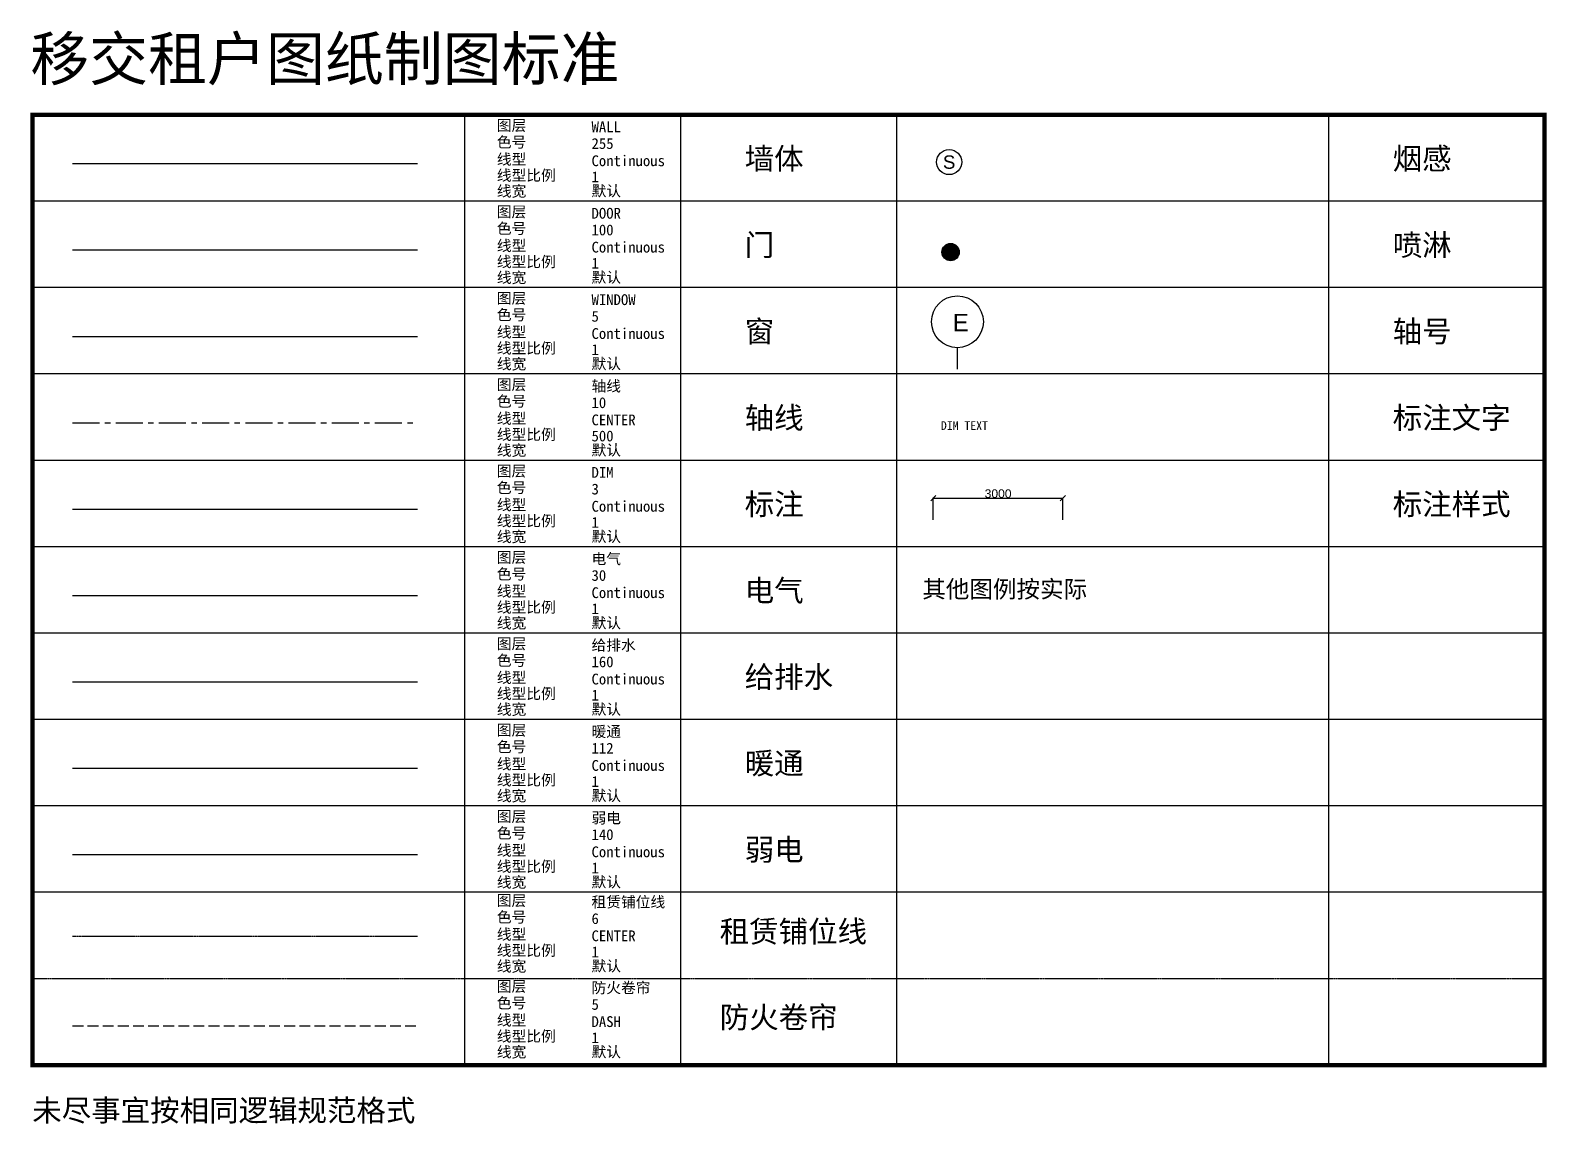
# Model space of a CAD drawing. Header units: inches. Extents: x 150046 to 186384, y -166880 to -113425.
# Drawn here: x 150046 to 185146, y -138740 to -113425 of the extents above; entities that cross this region are included whole.
import ezdxf
from ezdxf.enums import TextEntityAlignment as Align

# ---------------------------------------------------------------- set-up
doc = ezdxf.new("R2010")
doc.units = ezdxf.units.IN
doc.header["$MEASUREMENT"] = 0
doc.linetypes.add('CENTER', pattern=[2, 1.25, -0.25, 0.25, -0.25])
doc.linetypes.add('DASH', pattern=[0.35, 0.25, -0.1])
for name, color, linetype in [('DIM', 3, 'Continuous'), ('DIM TEXT', 7, 'Continuous'), ('DOOR', 100, 'Continuous'), ('WALL', 255, 'Continuous'), ('WINDOW', 5, 'Continuous'), ('喷淋', 1, 'Continuous'), ('弱电', 140, 'Continuous'), ('暖通', 112, 'Continuous'), ('烟感', 6, 'Continuous'), ('电气', 30, 'Continuous'), ('租赁铺位线', 6, 'Continuous'), ('给排水', 160, 'Continuous'), ('轴线', 10, 'CENTER')]:
    doc.layers.add(name, color=color, linetype=linetype)
doc.layers.add('防火卷帘', color=5, linetype='Continuous', lineweight=30)
doc.styles.get("Standard").update_dxf_attribs({"font": 'arial.ttf'})
doc.dimstyles.new('DIM-200MM', dxfattribs={"dimtxt": 200, "dimasz": 120, "dimexe": 10, "dimexo": 10, "dimgap": 0.7, "dimtad": 1, "dimdec": 0, "dimrnd": 5, "dimzin": 1, "dimdsep": 46, "dimtxsty": 'Standard', "dimblk": 'OBLIQUE', "dimcen": 0.5, "dimdle": 1, "dimclrd": 256, "dimclre": 256, "dimclrt": 7, "dimaunit": 1, "dimadec": 0, "dimazin": 0, "dimtfac": 1, "dimtdec": 0, "dimtix": 1, "dimtmove": 2, "dimatfit": 3, "dimfxl": 0, "dimtolj": 1, "dimtzin": 1, "dimarcsym": 0})

# ---------------------------------------------------------------- blocks, each defined once
blk = doc.blocks.new('标准框')
for p, q in [((-7552, 37318), (-7552, 15318)), ((-2552, 37318), (-2552, 15318)), ((2448, 37318), (2448, 15318)), ((12448, 37318), (12448, 15318)), ((17448, 37318), (17448, 17318)), ((17448, 35318), (-17552, 35318)), ((17448, 33318), (-17552, 33318)), ((17448, 31318), (-17552, 31318)), ((17448, 29318), (-17552, 29318)), ((17448, 27318), (-17552, 27318)), ((17448, 25318), (-17552, 25318)), ((17448, 23318), (-17552, 23318)), ((17448, 21318), (-17552, 21318)), ((17448, 19318), (-17552, 19318)), ((-17552, 15318), (17448, 15318))]:
    blk.add_line(p, q)
at = {"linetype": 'CENTER'}
for p, q in [((-17552, 17318), (-17552, 15318)), ((-17552, 17318), (17448, 17318)), ((17448, 15318), (17448, 17318))]:
    blk.add_line(p, q, dxfattribs=at)
at = {"const_width": 100}
blk.add_lwpolyline([(-17552, 15318), (17448, 15318), (17448, 37318), (-17552, 37318)], close=True, dxfattribs=at)
blk = doc.blocks.new('_Oblique')
at = {"color": 0, "linetype": 'ByBlock', "lineweight": -2}
blk.add_line((-0.5, -0.5), (0.5, 0.5), dxfattribs=at)
blk = doc.blocks.new('*D123')
at = {"layer": 'DEFPOINTS', "color": 0, "transparency": 16777216}
for p in [(173947, -124257), (170947, -124994), (173947, -124994)]:
    blk.add_point(p, dxfattribs=at)
at = {"layer": 'DIM', "lineweight": -2, "transparency": 16777216}
for p, q in [((170947, -124757), (170947, -124247)), ((173947, -124757), (173947, -124247)), ((170946, -124257), (173948, -124257))]:
    blk.add_line(p, q, dxfattribs=at)
at = {"layer": 'DIM', "lineweight": -2, "transparency": 16777216, "xscale": 120, "yscale": 120, "zscale": 120, "rotation": 180}
blk.add_blockref('_Oblique', (170947, -124257), dxfattribs=at)
at = {"layer": 'DIM', "lineweight": -2, "transparency": 16777216, "xscale": 120, "yscale": 120, "zscale": 120}
blk.add_blockref('_Oblique', (173947, -124257), dxfattribs=at)
at = {"layer": 'DIM', "color": 7, "transparency": 16777216, "insert": (172447, -124154), "char_height": 200, "attachment_point": 5}
blk.add_mtext('\\A1;3000', dxfattribs=at)
blk = doc.blocks.new('EFRSDC')
at = {"layer": '烟感'}
blk.add_circle((0, 0), 0.102, dxfattribs=at)
blk.add_attdef('E-FIR', text='', height=0.109, dxfattribs=at).set_placement((0, 0), align=Align.MIDDLE_CENTER)
blk = doc.blocks.new('penlin')
at = {"layer": '喷淋'}
h = blk.add_hatch(color=256, dxfattribs=at)
h.dxf.hatch_style = 1
edge = h.paths.add_edge_path()
edge.add_arc((79961, 6042), 200, 0, 360)
blk.add_circle((79961, 6042), 200, dxfattribs=at)

msp = doc.modelspace()

# ---------------------------------------------------------------- linework, layer by layer
at = {"layer": 'DIM'}
for p, q in [((171505.6, -121273.4), (171505.6, -120773.4)), ((151022.7, -124511), (159005.8, -124511))]:
    msp.add_line(p, q, dxfattribs=at)
msp.add_circle((171505.6, -120173.1), 600, dxfattribs=at)
at = {"layer": 'DOOR'}
msp.add_line((151022.7, -118511), (159005.8, -118511), dxfattribs=at)
at = {"layer": 'WALL'}
msp.add_line((151022.7, -116511), (159005.8, -116511), dxfattribs=at)
at = {"layer": 'WINDOW'}
msp.add_line((151022.7, -120511), (159005.8, -120511), dxfattribs=at)
at = {"layer": '弱电'}
msp.add_line((151022.7, -132511), (159005.8, -132511), dxfattribs=at)
at = {"layer": '暖通'}
msp.add_line((151022.7, -130511), (159005.8, -130511), dxfattribs=at)
at = {"layer": '电气'}
msp.add_line((151022.7, -126511), (159005.8, -126511), dxfattribs=at)
at = {"layer": '租赁铺位线', "linetype": 'CENTER'}
msp.add_line((151022.7, -134395.7), (159005.8, -134395.7), dxfattribs=at)
at = {"layer": '给排水'}
msp.add_line((151022.7, -128511), (159005.8, -128511), dxfattribs=at)
at = {"layer": '轴线', "ltscale": 500}
msp.add_line((151022.7, -122511), (159005.8, -122511), dxfattribs=at)
at = {"layer": '防火卷帘', "color": 5, "linetype": 'DASH', "lineweight": -3, "ltscale": 1000}
msp.add_line((151022.7, -136472.5), (159005.8, -136472.5), dxfattribs=at)

# ---------------------------------------------------------------- block references
msp.add_blockref('标准框', (167647.7, -152699.5))
at = {"layer": '喷淋'}
msp.add_blockref('penlin', (91386.8, -124602.5), dxfattribs=at)
at = {"layer": '烟感', "xscale": 2844.8, "yscale": 2844.8, "zscale": 2844.8}
msp.add_blockref('EFRSDC', (171314.3, -116476.4), dxfattribs=at).add_auto_attribs({'E-FIR': 'S'})

# ---------------------------------------------------------------- texts
msp.add_text('未尽事宜按相同逻辑规范格式', height=500).set_placement((150091.8, -138681.8))
at = {"attachment_point": 1}
for s, width, insert, char_height in [('{\\fSimSun|b0|i0|c134|p2;移交租户图纸制图标准}', 16583.291, (150044.2, -113583.5), 1000), ('{\\fSimSun|b0|i0|c134|p2;图层}', 5228.337, (160844.1, -115502.3), 250), ('{\\fSimSun|b0|i0|c134|p2;WALL}', 5228.337, (163036.1, -115536.4), 250), ('{\\fSimSun|b0|i0|c134|p2;色号}', 5228.337, (160844.1, -115887.6), 250), ('{\\fSimSun|b0|i0|c134|p2;255}', 5228.337, (163036.1, -115921.6), 250), ('{\\fSimSun|b0|i0|c134|p2;墙体}', 5228.337, (166581.8, -116145.9), 500), ('{\\fSimSun|b0|i0|c134|p2;烟感}', 5228.337, (181581.8, -116145.9), 500), ('{\\fSimSun|b0|i0|c134|p2;线型}', 5228.337, (160844.1, -116286.4), 250), ('{\\fSimSun|b0|i0|c134|p2;Continuous}', 5228.337, (163036.1, -116320.5), 250), ('{\\fSimSun|b0|i0|c134|p2;线型比例}', 5228.337, (160844.1, -116658.6), 250), ('{\\fSimSun|b0|i0|c134|p2;1}', 5228.337, (163036.1, -116692.6), 250), ('{\\fSimSun|b0|i0|c134|p2;线宽}', 5228.337, (160844.1, -117023.6), 250), ('{\\fSimSun|b0|i0|c134|p2;默认}', 5228.337, (163036.1, -117019.5), 250), ('{\\fSimSun|b0|i0|c134|p2;图层}', 5228.337, (160844.1, -117502.3), 250), ('{\\fSimSun|b0|i0|c134|p2;DOOR}', 5228.337, (163036.1, -117536.4), 250), ('{\\fSimSun|b0|i0|c134|p2;色号}', 5228.337, (160844.1, -117887.6), 250), ('{\\fSimSun|b0|i0|c134|p2;100}', 5228.337, (163036.1, -117921.6), 250), ('{\\fSimSun|b0|i0|c134|p2;线型}', 5228.337, (160844.1, -118286.4), 250), ('{\\fSimSun|b0|i0|c134|p2;门}', 5228.337, (166581.8, -118145.9), 500), ('{\\fSimSun|b0|i0|c134|p2;喷淋}', 5228.337, (181581.8, -118145.9), 500), ('{\\fSimSun|b0|i0|c134|p2;线型比例}', 5228.337, (160844.1, -118658.6), 250), ('{\\fSimSun|b0|i0|c134|p2;Continuous}', 5228.337, (163036.1, -118320.5), 250), ('{\\fSimSun|b0|i0|c134|p2;线宽}', 5228.337, (160844.1, -119023.6), 250), ('{\\fSimSun|b0|i0|c134|p2;默认}', 5228.337, (163036.1, -119019.5), 250), ('{\\fSimSun|b0|i0|c134|p2;1}', 5228.337, (163036.1, -118692.6), 250), ('{\\fSimSun|b0|i0|c134|p2;图层}', 5228.337, (160844.1, -119502.3), 250), ('{\\fSimSun|b0|i0|c134|p2;WINDOW}', 5228.337, (163036.1, -119536.4), 250), ('{\\fSimSun|b0|i0|c134|p2;色号}', 5228.337, (160844.1, -119887.6), 250), ('{\\fSimSun|b0|i0|c134|p2;5}', 5228.337, (163036.1, -119921.6), 250), ('{\\fSimSun|b0|i0|c134|p2;线型}', 5228.337, (160844.1, -120286.4), 250), ('{\\fSimSun|b0|i0|c134|p2;Continuous}', 5228.337, (163036.1, -120320.5), 250), ('{\\fSimSun|b0|i0|c134|p2;窗}', 5228.337, (166581.8, -120145.9), 500), ('{\\fSimSun|b0|i0|c134|p2;轴号}', 5228.337, (181581.8, -120145.9), 500), ('{\\fSimSun|b0|i0|c134|p2;线型比例}', 5228.337, (160844.1, -120658.6), 250), ('{\\fSimSun|b0|i0|c134|p2;1}', 5228.337, (163036.1, -120692.6), 250), ('{\\fSimSun|b0|i0|c134|p2;线宽}', 5228.337, (160844.1, -121023.6), 250), ('{\\fSimSun|b0|i0|c134|p2;默认}', 5228.337, (163036.1, -121019.5), 250), ('{\\fSimSun|b0|i0|c134|p2;图层}', 5228.337, (160844.1, -121502.3), 250), ('{\\fSimSun|b0|i0|c134|p2;轴线}', 5228.337, (163036.1, -121536.4), 250), ('{\\fSimSun|b0|i0|c134|p2;色号}', 5228.337, (160844.1, -121887.6), 250), ('{\\fSimSun|b0|i0|c134|p2;10}', 5228.337, (163036.1, -121921.6), 250), ('{\\fSimSun|b0|i0|c134|p2;轴线}', 5228.337, (166581.8, -122145.9), 500), ('{\\fSimSun|b0|i0|c134|p2;标注文字}', 5228.337, (181581.8, -122145.9), 500), ('{\\fSimSun|b0|i0|c134|p2;线型}', 5228.337, (160844.1, -122286.4), 250), ('{\\fSimSun|b0|i0|c134|p2;CENTER}', 5228.337, (163036.1, -122320.5), 250), ('{\\fSimSun|b0|i0|c134|p2;线型比例}', 5228.337, (160844.1, -122658.6), 250), ('{\\fSimSun|b0|i0|c134|p2;500}', 5228.337, (163036.1, -122692.6), 250), ('{\\fSimSun|b0|i0|c134|p2;线宽}', 5228.337, (160844.1, -123023.6), 250), ('{\\fSimSun|b0|i0|c134|p2;默认}', 4264.687, (163036.1, -123019.5), 250), ('{\\fSimSun|b0|i0|c134|p2;图层}', 5228.337, (160844.1, -123502.3), 250), ('{\\fSimSun|b0|i0|c134|p2;DIM}', 5228.337, (163036.1, -123536.4), 250), ('{\\fSimSun|b0|i0|c134|p2;色号}', 5228.337, (160844.1, -123887.6), 250), ('{\\fSimSun|b0|i0|c134|p2;线型}', 5228.337, (160844.1, -124286.4), 250), ('{\\fSimSun|b0|i0|c134|p2;3}', 5228.337, (163036.1, -123921.6), 250), ('{\\fSimSun|b0|i0|c134|p2;标注}', 5228.337, (166581.8, -124145.9), 500), ('{\\fSimSun|b0|i0|c134|p2;标注样式}', 5228.337, (181581.8, -124145.9), 500), ('{\\fSimSun|b0|i0|c134|p2;Continuous}', 5228.337, (163036.1, -124320.5), 250), ('{\\fSimSun|b0|i0|c134|p2;线型比例}', 5228.337, (160844.1, -124658.6), 250), ('{\\fSimSun|b0|i0|c134|p2;1}', 5228.337, (163036.1, -124692.6), 250), ('{\\fSimSun|b0|i0|c134|p2;线宽}', 5228.337, (160844.1, -125023.6), 250), ('{\\fSimSun|b0|i0|c134|p2;默认}', 4264.687, (163036.1, -125019.5), 250), ('{\\fSimSun|b0|i0|c134|p2;图层}', 5228.337, (160844.1, -125502.3), 250), ('{\\fSimSun|b0|i0|c134|p2;电气}', 5228.337, (163036.1, -125536.4), 250), ('{\\fSimSun|b0|i0|c134|p2;色号}', 5228.337, (160844.1, -125887.6), 250), ('{\\fSimSun|b0|i0|c134|p2;30}', 5228.337, (163036.1, -125921.6), 250), ('{\\fSimSun|b0|i0|c134|p2;线型}', 5228.337, (160844.1, -126286.4), 250), ('{\\fSimSun|b0|i0|c134|p2;Continuous}', 5228.337, (163036.1, -126320.5), 250), ('{\\fSimSun|b0|i0|c134|p2;电气}', 5228.337, (166581.8, -126145.9), 500), ('{\\fSimSun|b0|i0|c134|p2;其他图例按实际}', 11809.64, (170691, -126161.7), 400), ('{\\fSimSun|b0|i0|c134|p2;线型比例}', 5228.337, (160844.1, -126658.6), 250), ('{\\fSimSun|b0|i0|c134|p2;1}', 5228.337, (163036.1, -126692.6), 250), ('{\\fSimSun|b0|i0|c134|p2;线宽}', 5228.337, (160844.1, -127023.6), 250), ('{\\fSimSun|b0|i0|c134|p2;默认}', 4264.687, (163036.1, -127019.5), 250), ('{\\fSimSun|b0|i0|c134|p2;图层}', 5228.337, (160844.1, -127502.3), 250), ('{\\fSimSun|b0|i0|c134|p2;给排水}', 5228.337, (163036.1, -127536.4), 250), ('{\\fSimSun|b0|i0|c134|p2;色号}', 5228.337, (160844.1, -127887.6), 250), ('{\\fSimSun|b0|i0|c134|p2;160}', 5228.337, (163036.1, -127921.6), 250), ('{\\fSimSun|b0|i0|c134|p2;给排水}', 5228.337, (166581.8, -128145.9), 500), ('{\\fSimSun|b0|i0|c134|p2;线型}', 5228.337, (160844.1, -128286.4), 250), ('{\\fSimSun|b0|i0|c134|p2;Continuous}', 5228.337, (163036.1, -128320.5), 250), ('{\\fSimSun|b0|i0|c134|p2;线型比例}', 5228.337, (160844.1, -128658.6), 250), ('{\\fSimSun|b0|i0|c134|p2;1}', 5228.337, (163036.1, -128692.6), 250), ('{\\fSimSun|b0|i0|c134|p2;线宽}', 5228.337, (160844.1, -129023.6), 250), ('{\\fSimSun|b0|i0|c134|p2;默认}', 4264.687, (163036.1, -129019.5), 250), ('{\\fSimSun|b0|i0|c134|p2;图层}', 5228.337, (160844.1, -129502.3), 250), ('{\\fSimSun|b0|i0|c134|p2;暖通}', 5228.337, (163036.1, -129536.4), 250), ('{\\fSimSun|b0|i0|c134|p2;色号}', 5228.337, (160844.1, -129887.6), 250), ('{\\fSimSun|b0|i0|c134|p2;112}', 5228.337, (163036.1, -129921.6), 250), ('{\\fSimSun|b0|i0|c134|p2;暖通}', 5228.337, (166581.8, -130145.9), 500), ('{\\fSimSun|b0|i0|c134|p2;线型}', 5228.337, (160844.1, -130286.4), 250), ('{\\fSimSun|b0|i0|c134|p2;Continuous}', 5228.337, (163036.1, -130320.5), 250), ('{\\fSimSun|b0|i0|c134|p2;线型比例}', 5228.337, (160844.1, -130658.6), 250), ('{\\fSimSun|b0|i0|c134|p2;1}', 5228.337, (163036.1, -130692.6), 250), ('{\\fSimSun|b0|i0|c134|p2;线宽}', 5228.337, (160844.1, -131023.6), 250), ('{\\fSimSun|b0|i0|c134|p2;默认}', 4264.687, (163036.1, -131019.5), 250), ('{\\fSimSun|b0|i0|c134|p2;图层}', 5228.337, (160844.1, -131502.3), 250), ('{\\fSimSun|b0|i0|c134|p2;弱电}', 5228.337, (163036.1, -131536.4), 250), ('{\\fSimSun|b0|i0|c134|p2;色号}', 5228.337, (160844.1, -131887.6), 250), ('{\\fSimSun|b0|i0|c134|p2;140}', 5228.337, (163036.1, -131921.6), 250), ('{\\fSimSun|b0|i0|c134|p2;线型}', 5228.337, (160844.1, -132286.4), 250), ('{\\fSimSun|b0|i0|c134|p2;Continuous}', 5228.337, (163036.1, -132320.5), 250), ('{\\fSimSun|b0|i0|c134|p2;弱电}', 5228.337, (166581.8, -132145.9), 500), ('{\\fSimSun|b0|i0|c134|p2;线型比例}', 5228.337, (160844.1, -132658.6), 250), ('{\\fSimSun|b0|i0|c134|p2;线宽}', 5228.337, (160844.1, -133023.6), 250), ('{\\fSimSun|b0|i0|c134|p2;默认}', 4264.687, (163036.1, -133019.5), 250), ('{\\fSimSun|b0|i0|c134|p2;1}', 5228.337, (163036.1, -132692.6), 250), ('{\\fSimSun|b0|i0|c134|p2;图层}', 5228.337, (160844.1, -133447.2), 250), ('{\\fSimSun|b0|i0|c134|p2;租赁铺位线}', 5228.337, (163036.1, -133481.3), 250), ('{\\fSimSun|b0|i0|c134|p2;色号}', 5228.337, (160844.1, -133832.5), 250), ('{\\fSimSun|b0|i0|c134|p2;6}', 5228.337, (163036.1, -133866.6), 250), ('{\\fSimSun|b0|i0|c134|p2;租赁铺位线}', 5228.337, (166003.2, -134039.1), 500), ('{\\fSimSun|b0|i0|c134|p2;线型}', 5228.337, (160844.1, -134231.3), 250), ('{\\fSimSun|b0|i0|c134|p2;CENTER}', 5228.337, (163036.1, -134265.4), 250), ('{\\fSimSun|b0|i0|c134|p2;线型比例}', 5228.337, (160844.1, -134603.5), 250), ('{\\fSimSun|b0|i0|c134|p2;1}', 5228.337, (163036.1, -134637.6), 250), ('{\\fSimSun|b0|i0|c134|p2;线宽}', 5228.337, (160844.1, -134968.5), 250), ('{\\fSimSun|b0|i0|c134|p2;默认}', 4264.687, (163036.1, -134964.4), 250), ('{\\fSimSun|b0|i0|c134|p2;图层}', 5228.337, (160844.1, -135433.5), 250), ('{\\fSimSun|b0|i0|c134|p2;防火卷帘}', 5228.337, (163036.1, -135467.6), 250), ('{\\fSimSun|b0|i0|c134|p2;色号}', 5228.337, (160844.1, -135818.8), 250), ('{\\fSimSun|b0|i0|c134|p2;线型}', 5228.337, (160844.1, -136217.6), 250), ('{\\fSimSun|b0|i0|c134|p2;5}', 5228.337, (163036.1, -135852.9), 250), ('{\\fSimSun|b0|i0|c134|p2;防火卷帘}', 5228.337, (166003.2, -136025.4), 500), ('{\\fSimSun|b0|i0|c134|p2;DASH}', 5228.337, (163036.1, -136251.7), 250), ('{\\fSimSun|b0|i0|c134|p2;线型比例}', 5228.337, (160844.1, -136589.8), 250), ('{\\fSimSun|b0|i0|c134|p2;1}', 5228.337, (163036.1, -136623.9), 250), ('{\\fSimSun|b0|i0|c134|p2;线宽}', 5228.337, (160844.1, -136954.8), 250), ('{\\fSimSun|b0|i0|c134|p2;默认}', 4264.687, (163036.1, -136950.7), 250)]:
    msp.add_mtext_dynamic_manual_height_columns(s, width=width, gutter_width=1, heights=[0], dxfattribs=dict(at, insert=insert, char_height=char_height))
at = {"layer": 'DIM TEXT', "attachment_point": 1}
for s, insert, char_height in [('E', (171394.2, -119991.2), 400), ('{\\fSimSun|b0|i0|c134|p2;DIM TEXT}', (171123.3, -122476), 200)]:
    msp.add_mtext_dynamic_manual_height_columns(s, width=10456.675, gutter_width=2, heights=[0], dxfattribs=dict(at, insert=insert, char_height=char_height))

# ---------------------------------------------------------------- dimensions: what is measured, and where the dimension line sits
at = {"layer": 'DIM'}
dim = msp.add_linear_dim(base=(173947, -124256.7), p1=(170947, -124994.1), p2=(173947, -124994.1), dimstyle='DIM-200MM', dxfattribs=at)
dim.commit()
dim.dimension.update_dxf_attribs({"geometry": '*D123', "text_midpoint": (172447, -124153.8)})

doc.saveas('drawing.dxf')
